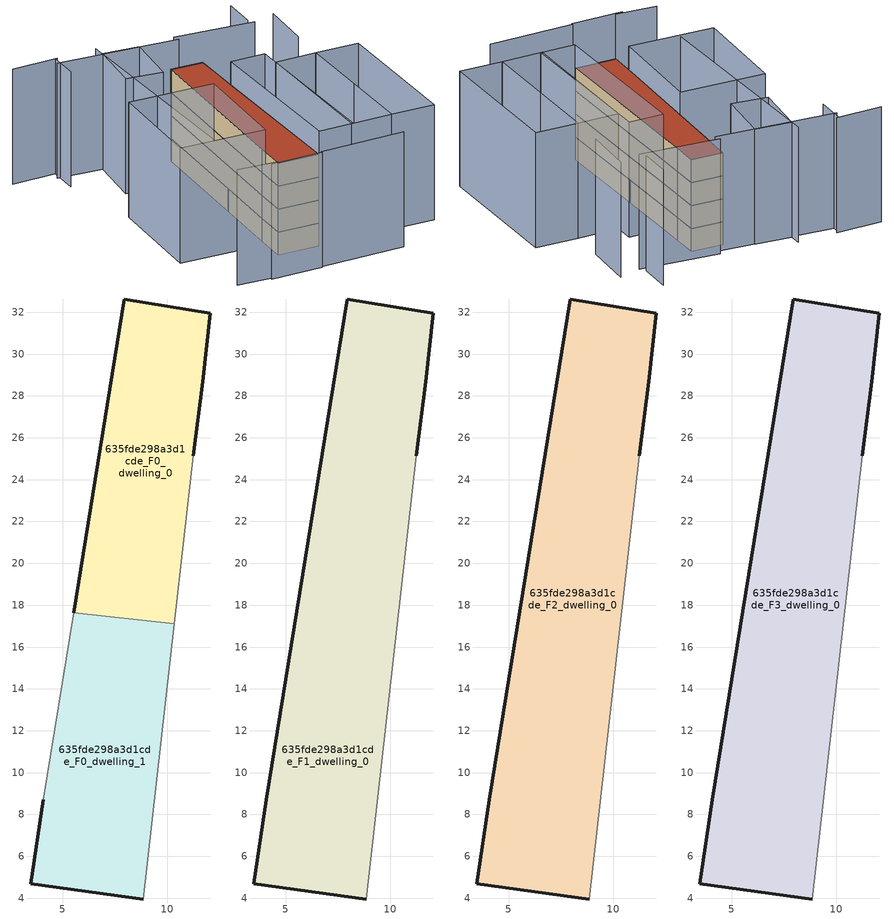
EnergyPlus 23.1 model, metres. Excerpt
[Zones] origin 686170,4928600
635fde298a3d1cde_F0_dwelling_0
 floor ground (EU_floor_Construction): 10.33,17.1 11.24,25.14 11.71,28.68 12.05,31.96 7.95,32.63 5.53,17.64 z0
 wall outside (EU_wall_Construction): 5.53,17.64 7.95,32.63 12.05,31.96 11.71,28.68 11.24,25.14 z0:3
 wall adiabatic (EU_wall_Construction): 11.24,25.14 10.33,17.1 z0:3
 wall to 635fde298a3d1cde_F0_dwelling_1 (EU_wall_Construction): 10.33,17.1 5.52,17.64 z0:3
635fde298a3d1cde_F0_dwelling_1
 floor ground (EU_floor_Construction): 8.85,3.96 10.33,17.1 5.53,17.64 4.08,8.7 3.49,4.68 z0
 wall outside (EU_wall_Construction): 8.85,3.96 3.49,4.68 4.08,8.7 z0:3
 wall adiabatic (EU_wall_Construction): 10.33,17.1 8.85,3.96 / 4.08,8.7 5.53,17.64 z0:3
635fde298a3d1cde_F1_dwelling_0
 floor to 635fde298a3d1cde_F0_dwelling_0 (EU_floor_Construction): 10.33,17.1 11.24,25.14 11.71,28.68 12.05,31.96 7.95,32.63 5.53,17.64 z3
 floor to 635fde298a3d1cde_F0_dwelling_1 (EU_floor_Construction): 8.85,3.96 10.33,17.1 5.53,17.64 4.08,8.7 3.49,4.68 z3
 wall outside (EU_wall_Construction): 8.85,3.96 3.49,4.68 4.08,8.7 7.95,32.63 12.05,31.96 11.71,28.68 11.24,25.14 z3:6
 wall adiabatic (EU_wall_Construction): 11.24,25.14 8.85,3.96 z3:6
635fde298a3d1cde_F2_dwelling_0
 floor to 635fde298a3d1cde_F1_dwelling_0 (EU_floor_Construction): 8.85,3.96 11.24,25.14 11.71,28.68 12.05,31.96 7.95,32.63 4.08,8.7 3.49,4.68 z6
 wall outside (EU_wall_Construction): 8.85,3.96 3.49,4.68 4.08,8.7 7.95,32.63 12.05,31.96 11.71,28.68 11.24,25.14 z6:9
 wall adiabatic (EU_wall_Construction): 11.24,25.14 8.85,3.96 z6:9
635fde298a3d1cde_F3_dwelling_0
 floor to 635fde298a3d1cde_F2_dwelling_0 (EU_floor_Construction): 8.85,3.96 11.24,25.14 11.71,28.68 12.05,31.96 7.95,32.63 4.08,8.7 3.49,4.68 z9
 wall outside (EU_wall_Construction): 8.85,3.96 3.49,4.68 4.08,8.7 7.95,32.63 12.05,31.96 11.71,28.68 11.24,25.14 z9:12
 wall adiabatic (EU_wall_Construction): 11.24,25.14 8.85,3.96 z9:12
 roof outside (EU_roof_Construction): 12.05,31.96 11.71,28.68 11.24,25.14 8.85,3.96 3.49,4.68 4.08,8.7 7.95,32.63 z12
shading: 5.88,-0.72 16.82,-2.05 / -5.02,0.96 0.14,-0.08 / -0.85,-0.11 5.86,-0.92 / 0.41,37.24 -2.53,9.39 / 21.64,26.05 22.82,32.78 / 19.34,33.05 19.97,37.37 / -5.02,37.81 -5.61,33.86 / -4.79,37.72 -10.72,38.39 / 19.83,32.32 9.62,34.39 / 9.85,33.67 -5.6,36.61 / 18.41,2.62 20.77,21.27 / 20.77,21.27 26.37,20.57 / 26.37,20.57 24.01,1.91 / 24.01,1.91 18.41,2.62 / 20.77,21.31 18.42,2.67 / 18.42,2.67 13.14,3.33 / 13.14,3.33 15.5,21.97 / 15.5,21.97 20.77,21.31 / 8.84,3.86 11.24,25.14 / 11.24,25.14 15.8,24.63 / 15.8,24.63 13.4,3.34 / 13.4,3.34 8.84,3.86 / 6.15,21.46 3.95,7.87 / 3.95,7.87 -7.04,9.65 / -7.04,9.65 -4.84,23.24 / -4.84,23.24 6.15,21.46 / -1.42,28.56 0.25,35.7 / 0.25,35.7 4.84,34.63 / 4.84,34.63 3.17,27.49 / 3.17,27.49 -1.42,28.56 z0:15
[Building]
EU S2 Campaign: North Axis=0; Terrain=City; Solar Distribution=FullExterior
[Site:Location]
Bologna: Latitude=44.5; Longitude=11.25; Time Zone=1; Elevation=37
[SizingPeriod:WeatherFileDays]
AnnualSizingPeriod: Begin Month=1; Begin Day of Month=1; End Month=12; End Day of Month=31; Day of Week for Start Day=Monday; Use Weather File Daylight Saving Period=No; Use Weather File Rain and Snow Indicators=No
[MATERIAL]
EU_InternalMass_Material: Roughness=MediumRough; Thickness=0.1; Conductivity=1; Density=1800; Specific Heat=900; Thermal Absorptance=0.9; Solar Absorptance=0.7; Visible Absorptance=0.7
[MATERIAL:NOMASS] Roughness=MediumRough; Thermal Absorptance=0.9; Solar Absorptance=0.7; Visible Absorptance=0.7
Name | Thermal Resistance
EU_wall_NoMass | 0.937881
EU_roof_NoMass | 0.548572
EU_floor_NoMass | 0.71348
[CONSTRUCTION]
EU_wall_Construction: EU_wall_NoMass
EU_roof_Construction: EU_roof_NoMass
EU_floor_Construction: EU_floor_NoMass
EU_InternalMass_Construction: EU_InternalMass_Material
[ZONE] Type=1; Multiplier=1; Ceiling Height=autocalculate; Floor Area=autocalculate; Part of Total Floor Area=Yes
Name | Volume
635fde298a3d1cde_F0_dwelling_0 | 203.191
635fde298a3d1cde_F1_dwelling_0 | 406.373
635fde298a3d1cde_F2_dwelling_0; 635fde298a3d1cde_F3_dwelling_0 | 406.387
635fde298a3d1cde_F0_dwelling_1 | 203.192
[INTERNALMASS] Construction=EU_InternalMass_Construction
Name | Zone or ZoneList | Surface Area
635fde298a3d1cde_F0_dwelling_0_EU_InternalMass | 635fde298a3d1cde_F0_dwelling_0 | 67.7304
635fde298a3d1cde_F0_dwelling_1_EU_InternalMass | 635fde298a3d1cde_F0_dwelling_1 | 67.7305
635fde298a3d1cde_F1_dwelling_0_EU_InternalMass | 635fde298a3d1cde_F1_dwelling_0 | 135.462
635fde298a3d1cde_F2_dwelling_0_EU_InternalMass | 635fde298a3d1cde_F2_dwelling_0 | 135.462
635fde298a3d1cde_F3_dwelling_0_EU_InternalMass | 635fde298a3d1cde_F3_dwelling_0 | 135.462
[OTHEREQUIPMENT] Fuel Type=Electricity; Design Level Calculation Method=Watts/Area; Power per Zone Floor Area=1; Fraction Latent=0; Fraction Radiant=0; Fraction Lost=0; Carbon Dioxide Generation Rate=0; EndUse Subcategory=EU_Step8_InternalGains
Name | Zone or ZoneList or Space or SpaceList | Schedule
EU_Step8_InternalGain_635fde298a3d1cde_F0_dwelling_0_f000 | 635fde298a3d1cde_F0_dwelling_0 | EU_Step8_GainSchedule_635fde298a3d1cde_F0_dwelling_0_f000
EU_Step8_InternalGain_635fde298a3d1cde_F0_dwelling_1_f000 | 635fde298a3d1cde_F0_dwelling_1 | EU_Step8_GainSchedule_635fde298a3d1cde_F0_dwelling_1_f000
EU_Step8_InternalGain_635fde298a3d1cde_F1_dwelling_0_f000 | 635fde298a3d1cde_F1_dwelling_0 | EU_Step8_GainSchedule_635fde298a3d1cde_F1_dwelling_0_f000
EU_Step8_InternalGain_635fde298a3d1cde_F2_dwelling_0_f000 | 635fde298a3d1cde_F2_dwelling_0 | EU_Step8_GainSchedule_635fde298a3d1cde_F2_dwelling_0_f000
EU_Step8_InternalGain_635fde298a3d1cde_F3_dwelling_0_f000 | 635fde298a3d1cde_F3_dwelling_0 | EU_Step8_GainSchedule_635fde298a3d1cde_F3_dwelling_0_f000
[ZONEVENTILATION:DESIGNFLOWRATE] Schedule=EU_AlwaysOn; Design Flow Rate Calculation Method=AirChanges/Hour; Air Changes per Hour=0.687892; Ventilation Type=Natural; Fan Pressure Rise=0; Fan Total Efficiency=1; Constant Term Coefficient=1; Temperature Term Coefficient=0; Velocity Term Coefficient=0; Velocity Squared Term Coefficient=0; Minimum Indoor Temperature=-100; Maximum Indoor Temperature=100; Delta Temperature=-100; Minimum Outdoor Temperature=-100; Maximum Outdoor Temperature=100; Maximum Wind Speed=40
Name | Zone or ZoneList or Space or SpaceList
EU_ConstantAir_635fde298a3d1cde_F0_dwelling_0 | 635fde298a3d1cde_F0_dwelling_0
EU_ConstantAir_635fde298a3d1cde_F0_dwelling_1 | 635fde298a3d1cde_F0_dwelling_1
EU_ConstantAir_635fde298a3d1cde_F1_dwelling_0 | 635fde298a3d1cde_F1_dwelling_0
EU_ConstantAir_635fde298a3d1cde_F2_dwelling_0 | 635fde298a3d1cde_F2_dwelling_0
EU_ConstantAir_635fde298a3d1cde_F3_dwelling_0 | 635fde298a3d1cde_F3_dwelling_0
[HVACTEMPLATE:THERMOSTAT] Constant Heating Setpoint=20; Constant Cooling Setpoint=50
EU_HeatOnly_635fde298a3d1cde_F0_dwelling_0; EU_HeatOnly_635fde298a3d1cde_F0_dwelling_1; EU_HeatOnly_635fde298a3d1cde_F1_dwelling_0; EU_HeatOnly_635fde298a3d1cde_F2_dwelling_0; EU_HeatOnly_635fde298a3d1cde_F3_dwelling_0
[HVACTEMPLATE:ZONE:IDEALLOADSAIRSYSTEM] System Availability Schedule=EU_AlwaysOn; Maximum Heating Supply Air Temperature=50; Minimum Cooling Supply Air Temperature=13; Maximum Heating Supply Air Humidity Ratio=0.0156; Minimum Cooling Supply Air Humidity Ratio=0.0077; Heating Limit=NoLimit; Cooling Limit=NoLimit; Heating Availability Schedule=EU_AlwaysOn; Cooling Availability Schedule=EU_CoolingOff; Dehumidification Control Type=ConstantSensibleHeatRatio; Cooling Sensible Heat Ratio=0.7; Dehumidification Setpoint=60; Humidification Control Type=None; Humidification Setpoint=30; Outdoor Air Method=None; Outdoor Air Flow Rate per Person=0.00944; Outdoor Air Flow Rate per Zone Floor Area=0; Outdoor Air Flow Rate per Zone=0; Demand Controlled Ventilation Type=None; Outdoor Air Economizer Type=NoEconomizer; Heat Recovery Type=None; Sensible Heat Recovery Effectiveness=0.7; Latent Heat Recovery Effectiveness=0.65
Name | Template Thermostat
635fde298a3d1cde_F0_dwelling_0 | EU_HeatOnly_635fde298a3d1cde_F0_dwelling_0
635fde298a3d1cde_F0_dwelling_1 | EU_HeatOnly_635fde298a3d1cde_F0_dwelling_1
635fde298a3d1cde_F1_dwelling_0 | EU_HeatOnly_635fde298a3d1cde_F1_dwelling_0
635fde298a3d1cde_F2_dwelling_0 | EU_HeatOnly_635fde298a3d1cde_F2_dwelling_0
635fde298a3d1cde_F3_dwelling_0 | EU_HeatOnly_635fde298a3d1cde_F3_dwelling_0
[SIZING:ZONE] Zone Cooling Design Supply Air Temperature Input Method=SupplyAirTemperature; Zone Cooling Design Supply Air Temperature=13; Zone Heating Design Supply Air Temperature Input Method=SupplyAirTemperature; Zone Heating Design Supply Air Temperature=50; Zone Cooling Design Supply Air Humidity Ratio=0.008; Zone Heating Design Supply Air Humidity Ratio=0.008; Cooling Design Air Flow Method=DesignDay; Cooling Design Air Flow Rate=0; Cooling Minimum Air Flow per Zone Floor Area=0.000762; Cooling Minimum Air Flow=0; Cooling Minimum Air Flow Fraction=0.2; Heating Design Air Flow Method=DesignDay; Heating Design Air Flow Rate=0; Heating Maximum Air Flow per Zone Floor Area=0.002032; Heating Maximum Air Flow=0.141576; Heating Maximum Air Flow Fraction=0.3; Account for Dedicated Outdoor Air System=No; Dedicated Outdoor Air System Control Strategy=NeutralSupplyAir; Dedicated Outdoor Air Low Setpoint Temperature for Design=autosize; Dedicated Outdoor Air High Setpoint Temperature for Design=autosize; Zone Load Sizing Method=Sensible Load Only No Latent Load; Zone Latent Cooling Design Supply Air Humidity Ratio Input Method=HumidityRatioDifference; Zone Cooling Design Supply Air Humidity Ratio Difference=0.005; Zone Latent Heating Design Supply Air Humidity Ratio Input Method=HumidityRatioDifference; Zone Humidification Design Supply Air Humidity Ratio Difference=0.005
635fde298a3d1cde_F0_dwelling_0; 635fde298a3d1cde_F0_dwelling_1; 635fde298a3d1cde_F1_dwelling_0; 635fde298a3d1cde_F2_dwelling_0; 635fde298a3d1cde_F3_dwelling_0
[SCHEDULE:CONSTANT]
Name | Hourly Value
EU_AlwaysOn | 1
EU_CoolingOff | 0
[SCHEDULE:FILE] Column Number=1; Rows to Skip at Top=0; Number of Hours of Data=8760; Column Separator=Comma; Interpolate to Timestep=No; Minutes per Item=60; Adjust Schedule for Daylight Savings=Yes
Name | File
EU_Step8_GainSchedule_635fde298a3d1cde_F0_dwelling_0_f000 | ../../schedules/635fde298a3d1cde/635fde298a3d1cde_F0_dwelling_0_f000_gain.csv
EU_Step8_GainSchedule_635fde298a3d1cde_F0_dwelling_1_f000 | ../../schedules/635fde298a3d1cde/635fde298a3d1cde_F0_dwelling_1_f000_gain.csv
EU_Step8_GainSchedule_635fde298a3d1cde_F1_dwelling_0_f000 | ../../schedules/635fde298a3d1cde/635fde298a3d1cde_F1_dwelling_0_f000_gain.csv
EU_Step8_GainSchedule_635fde298a3d1cde_F2_dwelling_0_f000 | ../../schedules/635fde298a3d1cde/635fde298a3d1cde_F2_dwelling_0_f000_gain.csv
EU_Step8_GainSchedule_635fde298a3d1cde_F3_dwelling_0_f000 | ../../schedules/635fde298a3d1cde/635fde298a3d1cde_F3_dwelling_0_f000_gain.csv
